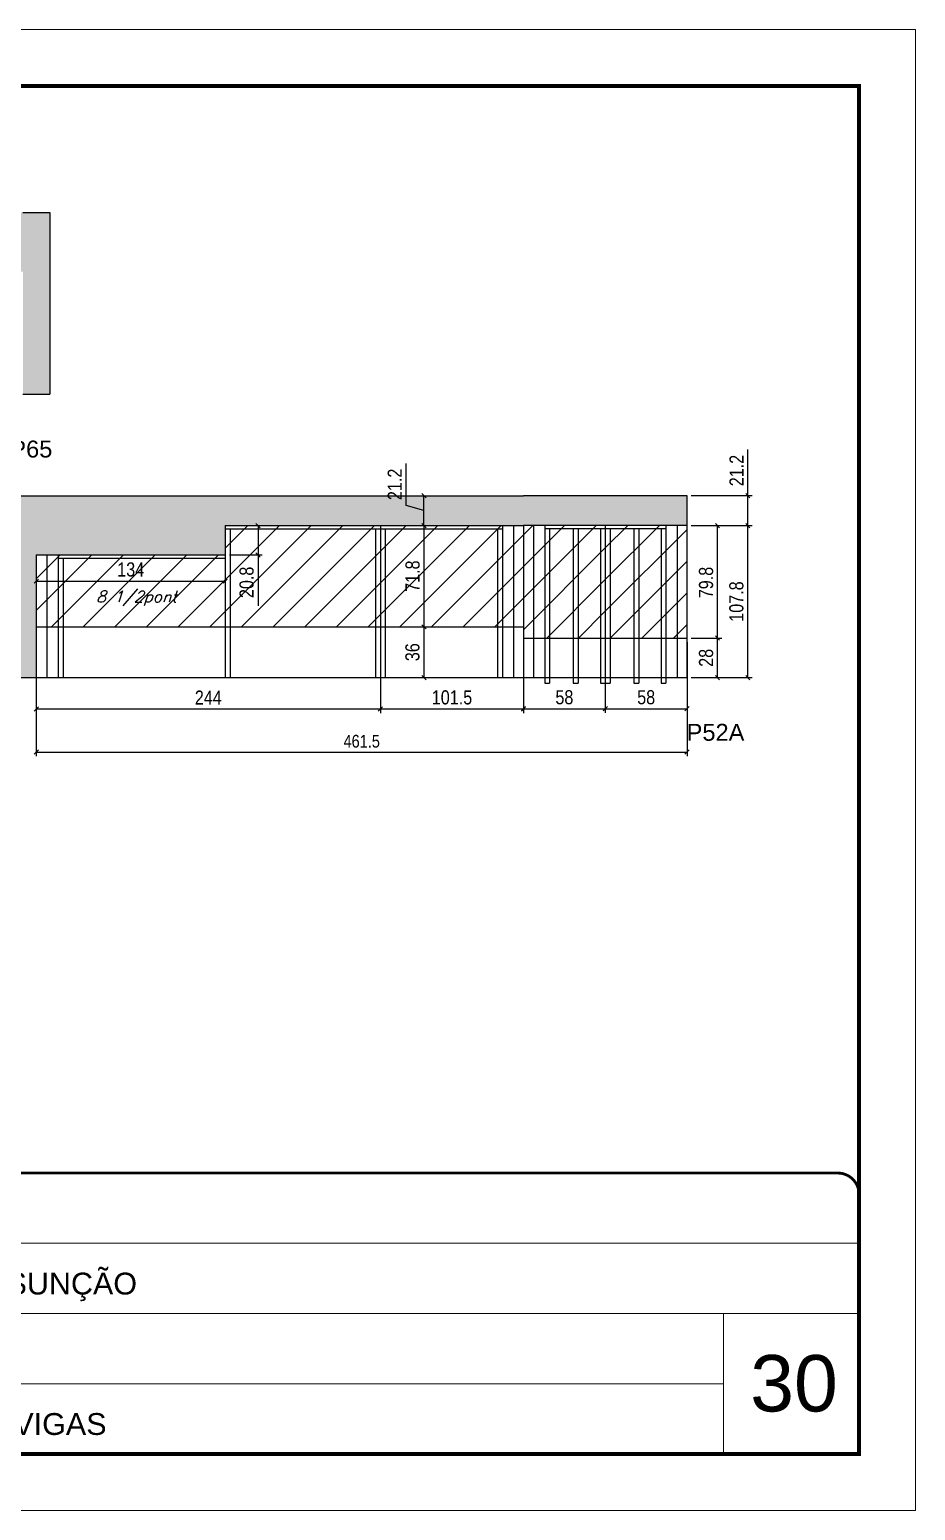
# Model space of a CAD drawing. Extents: x -20960 to -5926, y -2106 to 21915.
# Drawn here: x -9752 to -9123, y 12825 to 13875 of the extents above; entities that cross this region are included whole.
import ezdxf

# ---------------------------------------------------------------- set-up
doc = ezdxf.new("R2010")
doc.units = 0
doc.linetypes.add('CONTINUO', pattern=[0])
doc.linetypes.add('DASHED', pattern=[0.75, 0.5, -0.25])
for name, color, linetype in [('5', 5, 'Continuous'), ('COTA', 241, 'Continuous'), ('Painéis', 200, 'Continuous'), ('SARR_2.2x7', 40, 'Continuous'), ('SARR_3.5x7', 81, 'Continuous'), ('texto', 7, 'Continuous')]:
    doc.layers.add(name, color=color, linetype=linetype)
for name, color, linetype, lineweight in [('CARIMBO', 255, 'Continuous', 9), ('Folhas', 255, 'Continuous', 9), ('Hachura', 251, 'Continuous', 9), ('SARRAFO DE PRESSAO', 251, 'DASHED', 9)]:
    doc.layers.add(name, color=color, linetype=linetype, lineweight=lineweight)
doc.styles.add('ARIAL', font='arial.ttf')
doc.styles.add('COTA TECNICA', font='techl___.ttf', dxfattribs={"height": 10})
doc.styles.add('COTA TECNICA-50', font='techl___.ttf', dxfattribs={"height": 9})
doc.styles.add('Romans', font='romans.shx')
doc.styles.get("Standard").update_dxf_attribs({"font": 'arial.ttf'})
doc.dimstyles.new('COTA PAINEL-50', dxfattribs={"dimtxt": 9, "dimasz": 3, "dimexe": 3, "dimexo": 3, "dimgap": 3, "dimtad": 1, "dimdec": 1, "dimzin": 12, "dimdsep": 46, "dimtxsty": 'COTA TECNICA-50', "dimblk1": 'OBLIQUE', "dimblk2": 'OBLIQUE', "dimsah": 1, "dimcen": 0.9, "dimclrd": 4, "dimclre": 4, "dimclrt": 240, "dimadec": 1, "dimazin": 3, "dimtfac": 1, "dimtdec": 1, "dimtmove": 0, "dimatfit": 3, "dimfxl": 1, "dimtolj": 1, "dimtzin": 12, "dimarcsym": 0})
doc.dimstyles.new('PAINEL', dxfattribs={"dimtxt": 10, "dimasz": 3, "dimexe": 3, "dimexo": 3, "dimgap": 3, "dimtad": 1, "dimdec": 1, "dimzin": 12, "dimdsep": 46, "dimtxsty": 'COTA TECNICA', "dimblk1": 'OBLIQUE', "dimblk2": 'OBLIQUE', "dimsah": 1, "dimcen": 0.9, "dimclrd": 4, "dimclre": 4, "dimclrt": 240, "dimadec": 1, "dimazin": 3, "dimtfac": 1, "dimtdec": 1, "dimtmove": 0, "dimatfit": 3, "dimfxl": 1, "dimtolj": 1, "dimtzin": 12, "dimarcsym": 0})
pattern_1 = [(45, (-152506.7, -14887.856), (-11.2253202, 11.2253202), [])]

# ---------------------------------------------------------------- blocks, each defined once
blk = doc.blocks.new('9999999999')
at = {"color": 30, "linetype": 'CONTINUO'}
for p, q in [((98564.6, 34379.6), (99584, 34379.6)), ((98564.6, 34329.8), (99488, 34329.8)), ((99584, 34329.8), (99488, 34329.8)), ((99488, 34329.8), (99488, 34230.2)), ((98564.6, 34280), (99488, 34280))]:
    blk.add_line(p, q, dxfattribs=at)
at = {"color": 30, "linetype": 'CONTINUO', "const_width": 2}
blk.add_lwpolyline([(99584, 34230.2), (99584, 34414.4, 0.414214), (99569, 34429.4), (98229, 34429.4, 0.414214), (98214, 34414.4), (98214, 34245.2, 0.414214), (98229, 34230.2), (99584, 34230.2)], format="xyb", dxfattribs=at)
at = {"layer": 'Folhas'}
blk.add_lwpolyline([(98139, 34190.2), (99624, 34190.2), (99624, 35240.2), (98139, 35240.2)], close=True, dxfattribs=at)
at = {"layer": 'Folhas', "color": 30, "const_width": 3}
blk.add_lwpolyline([(98214, 34230.2), (99584, 34230.2), (99584, 35200.2), (98214, 35200.2)], close=True, dxfattribs=at)
at = {"color": 7, "linetype": 'Continuous', "ltscale": 5, "style": 'ARIAL'}
for s, p in [('HOSPITAL ASSUNÇÃO', (98837.7, 34343.3)), ('LATERAIS DE VIGAS', (98837.7, 34243.7))]:
    blk.add_text(s, height=15.483, dxfattribs=at).set_placement(p)
blk = doc.blocks.new('_Oblique')
at = {"color": 0, "linetype": 'ByBlock', "lineweight": -2}
blk.add_line((-0.5, -0.5), (0.5, 0.5), dxfattribs=at)
blk = doc.blocks.new('*D953')
at = {"layer": 'COTA', "color": 4, "linetype": 'ByBlock', "lineweight": -2, "transparency": 16777216}
for p, q in [((-9282.4, 13523.7), (-9260.8, 13523.7)), ((-9263.8, 13443.9), (-9263.8, 13523.7)), ((-9282.4, 13443.9), (-9260.8, 13443.9))]:
    blk.add_line(p, q, dxfattribs=at)
at = {"layer": 'Defpoints', "color": 0, "linetype": 'ByBlock', "transparency": 16777216}
for p in [(-9285.4, 13523.7), (-9263.8, 13523.7), (-9285.4, 13443.9)]:
    blk.add_point(p, dxfattribs=at)
at = {"layer": 'COTA', "color": 4, "linetype": 'ByBlock', "lineweight": -2, "transparency": 16777216, "xscale": 3, "yscale": 3, "zscale": 3}
for p, rotation in [((-9263.8, 13523.7), 90), ((-9263.8, 13443.9), 270)]:
    blk.add_blockref('_Oblique', p, dxfattribs=dict(at, rotation=rotation))
at = {"layer": 'COTA', "color": 240, "linetype": 'ByBlock', "transparency": 16777216, "insert": (-9271.9, 13483.3), "char_height": 10, "attachment_point": 5, "rotation": 90, "style": 'COTA TECNICA'}
blk.add_mtext('\\A1;79.8', dxfattribs=at)
blk = doc.blocks.new('*D954')
at = {"layer": 'COTA', "color": 4, "linetype": 'ByBlock', "lineweight": -2, "transparency": 16777216}
for p, q in [((-9401.4, 13440.9), (-9401.4, 13390.8)), ((-9343.4, 13440.9), (-9343.4, 13390.8)), ((-9401.4, 13393.8), (-9343.4, 13393.8))]:
    blk.add_line(p, q, dxfattribs=at)
at = {"layer": 'Defpoints', "color": 0, "linetype": 'ByBlock', "transparency": 16777216}
for p in [(-9401.4, 13443.9), (-9343.4, 13443.9), (-9343.4, 13393.8)]:
    blk.add_point(p, dxfattribs=at)
at = {"layer": 'COTA', "color": 4, "linetype": 'ByBlock', "lineweight": -2, "transparency": 16777216, "xscale": 3, "yscale": 3, "zscale": 3, "rotation": 180}
blk.add_blockref('_Oblique', (-9401.4, 13393.8), dxfattribs=at)
at = {"layer": 'COTA', "color": 4, "linetype": 'ByBlock', "lineweight": -2, "transparency": 16777216, "xscale": 3, "yscale": 3, "zscale": 3}
blk.add_blockref('_Oblique', (-9343.4, 13393.8), dxfattribs=at)
at = {"layer": 'COTA', "color": 240, "linetype": 'ByBlock', "transparency": 16777216, "insert": (-9372.4, 13401.9), "char_height": 10, "attachment_point": 5, "style": 'COTA TECNICA'}
blk.add_mtext('\\A1;58', dxfattribs=at)
blk = doc.blocks.new('*D955')
at = {"layer": 'COTA', "color": 4, "linetype": 'ByBlock', "lineweight": -2, "transparency": 16777216}
for p, q in [((-9343.4, 13440.9), (-9343.4, 13390.8)), ((-9285.4, 13440.9), (-9285.4, 13390.8)), ((-9343.4, 13393.8), (-9285.4, 13393.8))]:
    blk.add_line(p, q, dxfattribs=at)
at = {"layer": 'Defpoints', "color": 0, "linetype": 'ByBlock', "transparency": 16777216}
for p in [(-9343.4, 13443.9), (-9285.4, 13443.9), (-9285.4, 13393.8)]:
    blk.add_point(p, dxfattribs=at)
at = {"layer": 'COTA', "color": 4, "linetype": 'ByBlock', "lineweight": -2, "transparency": 16777216, "xscale": 3, "yscale": 3, "zscale": 3, "rotation": 180}
blk.add_blockref('_Oblique', (-9343.4, 13393.8), dxfattribs=at)
at = {"layer": 'COTA', "color": 4, "linetype": 'ByBlock', "lineweight": -2, "transparency": 16777216, "xscale": 3, "yscale": 3, "zscale": 3}
blk.add_blockref('_Oblique', (-9285.4, 13393.8), dxfattribs=at)
at = {"layer": 'COTA', "color": 240, "linetype": 'ByBlock', "transparency": 16777216, "insert": (-9314.4, 13401.9), "char_height": 10, "attachment_point": 5, "style": 'COTA TECNICA'}
blk.add_mtext('\\A1;58', dxfattribs=at)
blk = doc.blocks.new('*D1048')
at = {"layer": 'COTA', "color": 4, "lineweight": -2, "ltscale": 25, "transparency": 16777216}
for p, q in [((-9242.3, 13544.9), (-9242.3, 13577.6)), ((-9282.4, 13544.9), (-9239.3, 13544.9)), ((-9242.3, 13523.7), (-9242.3, 13544.9)), ((-9282.4, 13523.7), (-9239.3, 13523.7))]:
    blk.add_line(p, q, dxfattribs=at)
at = {"layer": 'Defpoints', "color": 0, "ltscale": 25, "transparency": 16777216}
for p in [(-9285.4, 13544.9), (-9242.3, 13544.9), (-9285.4, 13523.7)]:
    blk.add_point(p, dxfattribs=at)
at = {"layer": 'COTA', "color": 4, "lineweight": -2, "ltscale": 25, "transparency": 16777216, "xscale": 3, "yscale": 3, "zscale": 3}
for p, rotation in [((-9242.3, 13544.9), 90), ((-9242.3, 13523.7), 270)]:
    blk.add_blockref('_Oblique', p, dxfattribs=dict(at, rotation=rotation))
at = {"layer": 'COTA', "color": 240, "ltscale": 25, "transparency": 16777216, "insert": (-9250.3, 13562.7), "char_height": 10, "attachment_point": 5, "rotation": 90, "style": 'COTA TECNICA'}
blk.add_mtext('\\A1;21.2', dxfattribs=at)
blk = doc.blocks.new('*D1074')
at = {"layer": 'COTA', "color": 4, "lineweight": -2, "ltscale": 25, "transparency": 16777216}
for p, q in [((-9746.9, 13448.9), (-9746.9, 13390.7)), ((-9502.9, 13416.9), (-9502.9, 13390.7)), ((-9746.9, 13393.7), (-9502.9, 13393.7))]:
    blk.add_line(p, q, dxfattribs=at)
at = {"layer": 'Defpoints', "color": 0, "ltscale": 25, "transparency": 16777216}
for p in [(-9746.9, 13451.9), (-9502.9, 13419.9), (-9502.9, 13393.7)]:
    blk.add_point(p, dxfattribs=at)
at = {"layer": 'COTA', "color": 4, "lineweight": -2, "ltscale": 25, "transparency": 16777216, "xscale": 3, "yscale": 3, "zscale": 3, "rotation": 180}
blk.add_blockref('_Oblique', (-9746.9, 13393.7), dxfattribs=at)
at = {"layer": 'COTA', "color": 4, "lineweight": -2, "ltscale": 25, "transparency": 16777216, "xscale": 3, "yscale": 3, "zscale": 3}
blk.add_blockref('_Oblique', (-9502.9, 13393.7), dxfattribs=at)
at = {"layer": 'COTA', "color": 240, "ltscale": 25, "transparency": 16777216, "insert": (-9624.9, 13401.7), "char_height": 10, "attachment_point": 5, "style": 'COTA TECNICA'}
blk.add_mtext('\\A1;244', dxfattribs=at)
blk = doc.blocks.new('*D1075')
at = {"layer": 'COTA', "color": 4, "lineweight": -2, "ltscale": 25, "transparency": 16777216}
for p, q in [((-9746.9, 13499.9), (-9746.9, 13481.3)), ((-9612.9, 13499.9), (-9612.9, 13481.3)), ((-9746.9, 13484.3), (-9612.9, 13484.3))]:
    blk.add_line(p, q, dxfattribs=at)
at = {"layer": 'Defpoints', "color": 0, "ltscale": 25, "transparency": 16777216}
for p in [(-9746.9, 13502.9), (-9612.9, 13502.9), (-9612.9, 13484.3)]:
    blk.add_point(p, dxfattribs=at)
at = {"layer": 'COTA', "color": 4, "lineweight": -2, "ltscale": 25, "transparency": 16777216, "xscale": 3, "yscale": 3, "zscale": 3, "rotation": 180}
blk.add_blockref('_Oblique', (-9746.9, 13484.3), dxfattribs=at)
at = {"layer": 'COTA', "color": 4, "lineweight": -2, "ltscale": 25, "transparency": 16777216, "xscale": 3, "yscale": 3, "zscale": 3}
blk.add_blockref('_Oblique', (-9612.9, 13484.3), dxfattribs=at)
at = {"layer": 'COTA', "color": 240, "ltscale": 25, "transparency": 16777216, "insert": (-9679.9, 13492.5), "char_height": 10, "attachment_point": 5, "style": 'COTA TECNICA'}
blk.add_mtext('\\A1;134', dxfattribs=at)
blk = doc.blocks.new('*D1076')
at = {"layer": 'COTA', "color": 4, "lineweight": -2, "ltscale": 25, "transparency": 16777216}
for p, q in [((-9609.9, 13523.7), (-9586.6, 13523.7)), ((-9589.6, 13523.7), (-9589.6, 13502.9)), ((-9609.9, 13502.9), (-9586.6, 13502.9)), ((-9589.6, 13502.9), (-9589.6, 13466.8))]:
    blk.add_line(p, q, dxfattribs=at)
at = {"layer": 'Defpoints', "color": 0, "ltscale": 25, "transparency": 16777216}
for p in [(-9612.9, 13523.7), (-9612.9, 13502.9), (-9589.6, 13502.9)]:
    blk.add_point(p, dxfattribs=at)
at = {"layer": 'COTA', "color": 4, "lineweight": -2, "ltscale": 25, "transparency": 16777216, "xscale": 3, "yscale": 3, "zscale": 3}
for p, rotation in [((-9589.6, 13523.7), 90), ((-9589.6, 13502.9), 270)]:
    blk.add_blockref('_Oblique', p, dxfattribs=dict(at, rotation=rotation))
at = {"layer": 'COTA', "color": 240, "ltscale": 25, "transparency": 16777216, "insert": (-9597.7, 13483.4), "char_height": 10, "attachment_point": 5, "rotation": 90, "style": 'COTA TECNICA'}
blk.add_mtext('\\A1;20.8', dxfattribs=at)
blk = doc.blocks.new('*D978')
at = {"layer": 'COTA', "color": 4, "lineweight": -2, "ltscale": 25, "transparency": 16777216}
for p, q in [((-9401.4, 13448.9), (-9401.4, 13390.7)), ((-9502.9, 13416.9), (-9502.9, 13390.7)), ((-9502.9, 13393.7), (-9401.4, 13393.7))]:
    blk.add_line(p, q, dxfattribs=at)
at = {"layer": 'Defpoints', "color": 0, "ltscale": 25, "transparency": 16777216}
for p in [(-9401.4, 13451.9), (-9502.9, 13419.9), (-9401.4, 13393.7)]:
    blk.add_point(p, dxfattribs=at)
at = {"layer": 'COTA', "color": 4, "lineweight": -2, "ltscale": 25, "transparency": 16777216, "xscale": 3, "yscale": 3, "zscale": 3, "rotation": 180}
blk.add_blockref('_Oblique', (-9502.9, 13393.7), dxfattribs=at)
at = {"layer": 'COTA', "color": 4, "lineweight": -2, "ltscale": 25, "transparency": 16777216, "xscale": 3, "yscale": 3, "zscale": 3}
blk.add_blockref('_Oblique', (-9401.4, 13393.7), dxfattribs=at)
at = {"layer": 'COTA', "color": 240, "ltscale": 25, "transparency": 16777216, "insert": (-9452.1, 13401.8), "char_height": 10, "attachment_point": 5, "style": 'COTA TECNICA'}
blk.add_mtext('\\A1;101.5', dxfattribs=at)
blk = doc.blocks.new('*D1083')
at = {"layer": 'COTA', "color": 4, "lineweight": -2, "ltscale": 25, "transparency": 16777216}
for p, q in [((-9282.4, 13443.9), (-9260.8, 13443.9)), ((-9263.8, 13415.9), (-9263.8, 13443.9)), ((-9282.4, 13415.9), (-9260.8, 13415.9))]:
    blk.add_line(p, q, dxfattribs=at)
at = {"layer": 'Defpoints', "color": 0, "ltscale": 25, "transparency": 16777216}
for p in [(-9285.4, 13443.9), (-9263.8, 13443.9), (-9285.4, 13415.9)]:
    blk.add_point(p, dxfattribs=at)
at = {"layer": 'COTA', "color": 4, "lineweight": -2, "ltscale": 25, "transparency": 16777216, "xscale": 3, "yscale": 3, "zscale": 3}
for p, rotation in [((-9263.8, 13443.9), 90), ((-9263.8, 13415.9), 270)]:
    blk.add_blockref('_Oblique', p, dxfattribs=dict(at, rotation=rotation))
at = {"layer": 'COTA', "color": 240, "ltscale": 25, "transparency": 16777216, "insert": (-9271.9, 13429.9), "char_height": 10, "attachment_point": 5, "rotation": 90, "style": 'COTA TECNICA'}
blk.add_mtext('\\A1;28', dxfattribs=at)
blk = doc.blocks.new('*D1084')
at = {"layer": 'COTA', "color": 4, "lineweight": -2, "ltscale": 25, "transparency": 16777216}
for p, q in [((-9282.4, 13523.7), (-9239.3, 13523.7)), ((-9242.3, 13415.9), (-9242.3, 13523.7)), ((-9282.4, 13415.9), (-9239.3, 13415.9))]:
    blk.add_line(p, q, dxfattribs=at)
at = {"layer": 'Defpoints', "color": 0, "ltscale": 25, "transparency": 16777216}
for p in [(-9285.4, 13523.7), (-9242.3, 13523.7), (-9285.4, 13415.9)]:
    blk.add_point(p, dxfattribs=at)
at = {"layer": 'COTA', "color": 4, "lineweight": -2, "ltscale": 25, "transparency": 16777216, "xscale": 3, "yscale": 3, "zscale": 3}
for p, rotation in [((-9242.3, 13523.7), 90), ((-9242.3, 13415.9), 270)]:
    blk.add_blockref('_Oblique', p, dxfattribs=dict(at, rotation=rotation))
at = {"layer": 'COTA', "color": 240, "ltscale": 25, "transparency": 16777216, "insert": (-9250.4, 13469.8), "char_height": 10, "attachment_point": 5, "rotation": 90, "style": 'COTA TECNICA'}
blk.add_mtext('\\A1;107.8', dxfattribs=at)
blk = doc.blocks.new('*D1085')
at = {"layer": 'COTA', "color": 4, "lineweight": -2, "ltscale": 25, "transparency": 16777216}
for p, q in [((-9499.9, 13451.9), (-9468.9, 13451.9)), ((-9471.9, 13415.9), (-9471.9, 13451.9)), ((-9499.9, 13415.9), (-9468.9, 13415.9))]:
    blk.add_line(p, q, dxfattribs=at)
at = {"layer": 'Defpoints', "color": 0, "ltscale": 25, "transparency": 16777216}
for p in [(-9502.9, 13451.9), (-9471.9, 13451.9), (-9502.9, 13415.9)]:
    blk.add_point(p, dxfattribs=at)
at = {"layer": 'COTA', "color": 4, "lineweight": -2, "ltscale": 25, "transparency": 16777216, "xscale": 3, "yscale": 3, "zscale": 3}
for p, rotation in [((-9471.9, 13451.9), 90), ((-9471.9, 13415.9), 270)]:
    blk.add_blockref('_Oblique', p, dxfattribs=dict(at, rotation=rotation))
at = {"layer": 'COTA', "color": 240, "ltscale": 25, "transparency": 16777216, "insert": (-9480.1, 13433.9), "char_height": 10, "attachment_point": 5, "rotation": 90, "style": 'COTA TECNICA'}
blk.add_mtext('\\A1;36', dxfattribs=at)
blk = doc.blocks.new('*D1086')
at = {"layer": 'COTA', "color": 4, "lineweight": -2, "ltscale": 25, "transparency": 16777216}
for p, q in [((-9471.9, 13451.9), (-9471.9, 13523.7)), ((-9468.9, 13523.7), (-9468.9, 13523.7)), ((-9499.9, 13451.9), (-9468.9, 13451.9))]:
    blk.add_line(p, q, dxfattribs=at)
at = {"layer": 'Defpoints', "color": 0, "ltscale": 25, "transparency": 16777216}
for p in [(-9471.9, 13523.7), (-9471.9, 13523.7), (-9502.9, 13451.9)]:
    blk.add_point(p, dxfattribs=at)
at = {"layer": 'COTA', "color": 4, "lineweight": -2, "ltscale": 25, "transparency": 16777216, "xscale": 3, "yscale": 3, "zscale": 3}
for p, rotation in [((-9471.9, 13523.7), 90), ((-9471.9, 13451.9), 270)]:
    blk.add_blockref('_Oblique', p, dxfattribs=dict(at, rotation=rotation))
at = {"layer": 'COTA', "color": 240, "ltscale": 25, "transparency": 16777216, "insert": (-9480, 13487.8), "char_height": 10, "attachment_point": 5, "rotation": 90, "style": 'COTA TECNICA'}
blk.add_mtext('\\A1;71.8', dxfattribs=at)
blk = doc.blocks.new('*D1067')
at = {"layer": 'COTA', "color": 4, "lineweight": -2, "transparency": 16777216}
for p, q in [((-9746.9, 13412.9), (-9746.9, 13360.1)), ((-9285.4, 13412.9), (-9285.4, 13360.1)), ((-9746.9, 13363.1), (-9285.4, 13363.1))]:
    blk.add_line(p, q, dxfattribs=at)
at = {"layer": 'Defpoints', "color": 0, "transparency": 16777216}
for p in [(-9746.9, 13415.9), (-9285.4, 13415.9), (-9285.4, 13363.1)]:
    blk.add_point(p, dxfattribs=at)
at = {"layer": 'COTA', "color": 4, "lineweight": -2, "transparency": 16777216, "xscale": 3, "yscale": 3, "zscale": 3, "rotation": 180}
blk.add_blockref('_Oblique', (-9746.9, 13363.1), dxfattribs=at)
at = {"layer": 'COTA', "color": 4, "lineweight": -2, "transparency": 16777216, "xscale": 3, "yscale": 3, "zscale": 3}
blk.add_blockref('_Oblique', (-9285.4, 13363.1), dxfattribs=at)
at = {"layer": 'COTA', "color": 240, "transparency": 16777216, "insert": (-9516.1, 13370.7), "char_height": 9, "attachment_point": 5, "style": 'COTA TECNICA-50'}
blk.add_mtext('\\A1;461.5', dxfattribs=at)
blk = doc.blocks.new('*D2118')
at = {"layer": 'COTA', "color": 4, "lineweight": -2, "ltscale": 25, "transparency": 16777216}
for p, q in [((-9484.6, 13538), (-9484.6, 13567.8)), ((-9472, 13534.3), (-9484.6, 13538)), ((-9474.9, 13544.9), (-9475, 13544.9)), ((-9472, 13523.7), (-9472, 13544.9)), ((-9474.9, 13523.7), (-9475, 13523.7))]:
    blk.add_line(p, q, dxfattribs=at)
at = {"layer": 'Defpoints', "color": 0, "ltscale": 25, "transparency": 16777216}
for p in [(-9472, 13544.9), (-9471.9, 13544.9), (-9471.9, 13523.7)]:
    blk.add_point(p, dxfattribs=at)
at = {"layer": 'COTA', "color": 4, "lineweight": -2, "ltscale": 25, "transparency": 16777216, "xscale": 3, "yscale": 3, "zscale": 3}
for p, rotation in [((-9472, 13544.9), 90), ((-9472, 13523.7), 270)]:
    blk.add_blockref('_Oblique', p, dxfattribs=dict(at, rotation=rotation))
at = {"layer": 'COTA', "color": 240, "ltscale": 25, "transparency": 16777216, "insert": (-9492.7, 13552.9), "char_height": 10, "attachment_point": 5, "rotation": 90, "style": 'COTA TECNICA'}
blk.add_mtext('\\A1;21.2', dxfattribs=at)

msp = doc.modelspace()

# ---------------------------------------------------------------- hatches: boundary and pattern name
at = {"layer": 'COTA', "linetype": 'ByBlock'}
h = msp.add_hatch(dxfattribs=at)
h.set_pattern_fill('AR-CONC', color=256, scale=0.03)
h.set_pattern_definition([(50, (-150908.1997, -10293.556), (5.46554007, -0.47817257), [0.5715, -6.2865]), (355, (-150908.1997, -10293.556), (-1.05730264, 5.73170536), [0.4572, -5.02921753]), (100.4514447, (-150907.744, -10293.596), (4.40823741, 5.25353256), [0.48570026, -5.34270734]), (46.1842, (-150908.2, -10292.032), (8.13237123, -1.26126984), [0.85725, -9.42975]), (96.6355576, (-150907.522, -10292.137), (7.122124, 7.42278374), [0.7285507, -8.01406824]), (351.184151, (-150908.2, -10292.032), (7.122124, 7.42278374), [0.685799, -7.54379196]), (21, (-150907.4377, -10292.413), (4.54843174, -3.06795595), [0.5715, -6.2865]), (326, (-150907.4377, -10292.413), (1.85406085, 5.52563898), [0.4572, -5.0292]), (71.451445, (-150907.0586, -10292.6687), (6.40249258, 2.45768307), [0.48570026, -5.34269813]), (37.5, (-150908.1997, -10293.556), (0.092658098, 2.536651166), [0, -4.96824, 0, -5.1054, 0, -5.04825]), (7.5, (-150908.1997, -10293.556), (2.004589875, 3.005417245), [0, -2.91084, 0, -4.85394, 0, -1.92405]), (327.5, (-150909.899, -10293.556), (4.067717855, -0.17186232), [0, -1.905, 0, -5.9436, 0, -7.8867]), (317.5, (-150910.661, -10293.556), (4.44387544, 0.76279473), [0, -2.4765, 0, -3.94716, 0, -5.6007])])
h.paths.add_polyline_path([(-9737.34, 13745.8), (-10476.34, 13745.8), (-10476.34, 13724.6), (-9890.34, 13724.6), (-9890.34, 13703.8), (-9756.34, 13703.8), (-9756.34, 13616.8), (-9737.34, 13616.8)])
h = msp.add_hatch(dxfattribs=at)
h.set_pattern_fill('AR-CONC', color=256, scale=0.03)
h.set_pattern_definition([(50, (-152506.6997, -14887.8564), (5.46554007, -0.47817257), [0.5715, -6.2865]), (355, (-152506.6997, -14887.8564), (-1.05730264, 5.73170536), [0.4572, -5.02921753]), (100.4514447, (-152506.244, -14887.8963), (4.40823741, 5.25353256), [0.48570026, -5.34270734]), (46.1842, (-152506.7, -14886.3324), (8.13237123, -1.26126984), [0.85725, -9.42975]), (96.6355576, (-152506.022, -14886.4375), (7.122124, 7.42278374), [0.7285507, -8.01406824]), (351.184151, (-152506.7, -14886.3324), (7.122124, 7.42278374), [0.685799, -7.54379196]), (21, (-152505.9377, -14886.7134), (4.54843174, -3.06795595), [0.5715, -6.2865]), (326, (-152505.9377, -14886.7134), (1.85406085, 5.52563898), [0.4572, -5.0292]), (71.451445, (-152505.5586, -14886.969), (6.40249258, 2.45768307), [0.48570026, -5.34269813]), (37.5, (-152506.6997, -14887.8564), (0.092658098, 2.536651166), [0, -4.96824, 0, -5.1054, 0, -5.04825]), (7.5, (-152506.6997, -14887.8564), (2.004589875, 3.005417245), [0, -2.91084, 0, -4.85394, 0, -1.92405]), (327.5, (-152508.399, -14887.8564), (4.067717855, -0.17186232), [0, -1.905, 0, -5.9436, 0, -7.8867]), (317.5, (-152509.161, -14887.8564), (4.44387544, 0.76279473), [0, -2.4765, 0, -3.94716, 0, -5.6007])])
h.paths.add_polyline_path([(-9746.87, 13502.88), (-9612.87, 13502.88), (-9612.87, 13523.68), (-9401.37, 13523.68), (-9285.37, 13523.68), (-9285.37, 13544.88), (-9401.37, 13544.88), (-10357.44, 13544.88), (-10491.44, 13544.88), (-10491.44, 13502.88), (-10357.44, 13502.88), (-10357.44, 13523.68), (-10003.44, 13523.68), (-10003.44, 13523.68), (-9915.44, 13523.68), (-9915.44, 13502.88), (-9781.44, 13502.88), (-9781.44, 13415.88), (-9746.87, 13415.88)])
at = {"layer": 'Hachura', "ltscale": 25}
h = msp.add_hatch(dxfattribs=at)
h.set_pattern_fill('ANSI31', color=256, scale=5)
h.set_pattern_definition(pattern_1)
h.paths.add_polyline_path([(-9502.87, 13523.68), (-9612.87, 13523.68), (-9612.87, 13502.88), (-9746.87, 13502.88), (-9746.87, 13451.88), (-9502.87, 13451.88)])
h = msp.add_hatch(dxfattribs=at)
h.set_pattern_fill('ANSI31', color=256, scale=5)
h.set_pattern_definition(pattern_1)
h.paths.add_polyline_path([(-9401.37, 13451.88), (-9401.37, 13523.68), (-9502.87, 13523.68), (-9502.87, 13451.88)])
h = msp.add_hatch(dxfattribs=at)
h.set_pattern_fill('ANSI31', color=256, scale=5)
h.set_pattern_definition(pattern_1)
h.paths.add_polyline_path([(-9343.37, 13523.68), (-9401.37, 13523.68), (-9401.37, 13443.88), (-9343.37, 13443.88)])
h = msp.add_hatch(dxfattribs=at)
h.set_pattern_fill('ANSI31', color=256, scale=5)
h.set_pattern_definition(pattern_1)
h.paths.add_polyline_path([(-9285.37, 13443.88), (-9285.37, 13523.68), (-9343.37, 13523.68), (-9343.37, 13443.88)])

# ---------------------------------------------------------------- linework, layer by layer
at = {"layer": 'COTA', "linetype": 'ByBlock'}
for p, q in [((-9756.34, 13745.8), (-9737.34, 13745.8)), ((-9737.34, 13745.8), (-9737.34, 13616.8)), ((-9756.34, 13616.8), (-9737.34, 13616.8)), ((-10357.44, 13544.88), (-9401.37, 13544.88)), ((-9285.37, 13544.88), (-9401.37, 13544.88)), ((-9285.37, 13523.68), (-9285.37, 13544.88)), ((-9781.44, 13415.88), (-9746.87, 13415.88))]:
    msp.add_line(p, q, dxfattribs=at)
at = {"layer": 'Painéis', "ltscale": 25}
for p, q in [((-9612.87, 13523.68), (-9612.87, 13502.88)), ((-9612.87, 13523.68), (-9401.37, 13523.68)), ((-9502.87, 13523.68), (-9502.87, 13415.88)), ((-9401.37, 13523.68), (-9401.37, 13415.88)), ((-9746.87, 13502.88), (-9746.87, 13415.88))]:
    msp.add_line(p, q, dxfattribs=at)
at = {"layer": 'Painéis', "linetype": 'ByBlock'}
for p, q in [((-9401.37, 13523.68), (-9401.37, 13415.88)), ((-9285.37, 13523.68), (-9401.37, 13523.68)), ((-9343.37, 13523.68), (-9343.37, 13415.88)), ((-9285.37, 13415.88), (-9285.37, 13523.68)), ((-9401.37, 13443.88), (-9285.37, 13443.88)), ((-9401.37, 13415.88), (-9285.37, 13415.88))]:
    msp.add_line(p, q, dxfattribs=at)
at = {"layer": 'Painéis'}
for p, q in [((-9746.87, 13502.88), (-9612.87, 13502.88)), ((-9746.87, 13451.88), (-9401.37, 13451.88)), ((-9746.87, 13415.88), (-9401.37, 13415.88))]:
    msp.add_line(p, q, dxfattribs=at)
at = {"layer": 'SARR_2.2x7', "linetype": 'Continuous'}
for p, q in [((-9612.87, 13521.48), (-9502.87, 13521.48)), ((-9502.87, 13521.48), (-9416.37, 13521.48)), ((-9408.37, 13523.68), (-9408.37, 13451.88)), ((-9394.37, 13523.68), (-9394.37, 13443.88)), ((-9343.37, 13521.48), (-9386.37, 13521.48)), ((-9300.37, 13521.48), (-9343.37, 13521.48)), ((-9292.37, 13523.68), (-9292.37, 13443.88)), ((-9739.37, 13502.88), (-9739.37, 13451.88)), ((-9731.37, 13500.68), (-9612.87, 13500.68)), ((-9739.37, 13451.88), (-9739.37, 13415.88)), ((-9408.37, 13451.88), (-9408.37, 13415.88)), ((-9394.37, 13443.88), (-9394.37, 13415.88)), ((-9292.37, 13443.88), (-9292.37, 13415.88))]:
    msp.add_line(p, q, dxfattribs=at)
at = {"layer": 'SARR_3.5x7'}
for p, q in [((-9612.87, 13521.48), (-9612.87, 13415.88)), ((-9609.37, 13521.48), (-9609.37, 13415.88)), ((-9506.37, 13521.48), (-9506.37, 13415.88)), ((-9502.87, 13521.48), (-9502.87, 13415.88)), ((-9499.37, 13521.48), (-9499.37, 13415.88)), ((-9419.87, 13521.48), (-9419.87, 13415.88)), ((-9416.37, 13523.68), (-9416.37, 13415.88)), ((-9386.37, 13523.68), (-9386.37, 13411.88)), ((-9382.87, 13521.48), (-9382.87, 13411.88)), ((-9366.14, 13521.48), (-9366.14, 13411.88)), ((-9362.64, 13521.48), (-9362.64, 13411.88)), ((-9346.87, 13521.48), (-9346.87, 13411.88)), ((-9339.87, 13521.48), (-9339.87, 13411.88)), ((-9323.14, 13521.48), (-9323.14, 13411.88)), ((-9319.64, 13521.48), (-9319.64, 13411.88)), ((-9303.87, 13521.48), (-9303.87, 13411.88)), ((-9300.37, 13523.68), (-9300.37, 13411.88)), ((-9731.37, 13502.88), (-9731.37, 13415.88)), ((-9727.87, 13500.68), (-9727.87, 13415.88)), ((-9731.37, 13415.88), (-9727.87, 13415.88)), ((-9612.87, 13415.88), (-9609.37, 13415.88)), ((-9506.37, 13415.88), (-9502.87, 13415.88)), ((-9502.87, 13415.88), (-9499.37, 13415.88)), ((-9419.87, 13415.88), (-9416.37, 13415.88)), ((-9386.37, 13411.88), (-9382.87, 13411.88)), ((-9366.14, 13411.88), (-9362.64, 13411.88)), ((-9346.87, 13411.88), (-9339.87, 13411.88)), ((-9323.14, 13411.88), (-9319.64, 13411.88)), ((-9303.87, 13411.88), (-9300.37, 13411.88))]:
    msp.add_line(p, q, dxfattribs=at)

# ---------------------------------------------------------------- block references
at = {"layer": 'SARRAFO DE PRESSAO', "color": 6, "linetype": 'ByBlock'}
msp.add_blockref('9999999999', (-108747.48, -21364.84), dxfattribs=at)

# ---------------------------------------------------------------- texts
at = {"layer": '5', "linetype": 'Continuous'}
for s, p in [('P65', (-9765.3, 13571.95)), ('P52A', (-9285.73, 13371.08))]:
    msp.add_text(s, height=12, rotation=0.00004, dxfattribs=at).set_placement(p)
at = {"layer": 'CARIMBO', "style": 'ARIAL'}
msp.add_text('30', height=40, dxfattribs=at).set_placement((-9240.64, 12895.51))
at = {"layer": 'texto', "color": 2, "insert": (-9675.86, 13472.01), "char_height": 8, "attachment_point": 5, "style": 'Romans'}
msp.add_mtext('{\\Q19;\\C256;8 1/2pont}', dxfattribs=at)

# ---------------------------------------------------------------- dimensions: what is measured, and where the dimension line sits
at = {"layer": 'COTA', "ltscale": 25}
for base, p1, p2, picture, middle in [((-9242.29, 13544.88), (-9285.37, 13523.68), (-9285.37, 13544.88), '*D1048', (-9250.34, 13562.74)), ((-9589.56, 13502.88), (-9612.87, 13523.68), (-9612.87, 13502.88), '*D1076', (-9597.69, 13483.36)), ((-9242.29, 13523.68), (-9285.37, 13415.88), (-9285.37, 13523.68), '*D1084', (-9250.41, 13469.78)), ((-9471.91, 13451.88), (-9502.87, 13415.88), (-9502.87, 13451.88), '*D1085', (-9480.13, 13433.88))]:
    dim = msp.add_linear_dim(base=base, p1=p1, p2=p2, angle=90, dimstyle='PAINEL', dxfattribs=at)
    dim.commit()
    dim.dimension.update_dxf_attribs({"geometry": picture, "text_midpoint": middle})
for base, p1, p2, picture, middle in [((-9472.05, 13544.88), (-9471.91, 13523.68), (-9471.91, 13544.88), '*D2118', (-9492.66, 13541.05)), ((-9471.91, 13523.68), (-9502.87, 13451.88), (-9471.91, 13523.68), '*D1086', (-9480, 13487.78))]:
    dim = msp.add_linear_dim(base=base, p1=p1, p2=p2, angle=90, dimstyle='PAINEL', override={"dimtmove": 1}, dxfattribs=at)
    dim.commit()
    dim.dimension.update_dxf_attribs({"geometry": picture, "text_midpoint": middle})
at = {"layer": 'COTA', "linetype": 'ByBlock'}
dim = msp.add_linear_dim(base=(-9263.77, 13523.68), p1=(-9285.37, 13443.88), p2=(-9285.37, 13523.68), angle=90, dimstyle='PAINEL', dxfattribs=at)
dim.commit()
dim.dimension.update_dxf_attribs({"geometry": '*D953', "text_midpoint": (-9263.77, 13483.28), "dimtype": 160})
at = {"layer": 'COTA', "ltscale": 25}
for base, p1, p2, picture, middle in [((-9612.87, 13484.26), (-9746.87, 13502.88), (-9612.87, 13502.88), '*D1075', (-9679.87, 13492.48)), ((-9401.37, 13393.65), (-9502.87, 13419.88), (-9401.37, 13451.88), '*D978', (-9452.12, 13401.76))]:
    dim = msp.add_linear_dim(base=base, p1=p1, p2=p2, dimstyle='PAINEL', dxfattribs=at)
    dim.commit()
    dim.dimension.update_dxf_attribs({"geometry": picture, "text_midpoint": middle})
dim = msp.add_linear_dim(base=(-9502.87, 13393.65), p1=(-9746.87, 13451.88), p2=(-9502.87, 13419.88), dimstyle='PAINEL', override={"dimtmove": 1}, dxfattribs=at)
dim.commit()
dim.dimension.update_dxf_attribs({"geometry": '*D1074', "text_midpoint": (-9624.87, 13401.72)})
at = {"layer": 'COTA', "linetype": 'ByBlock'}
for base, p1, p2, picture, middle in [((-9343.37, 13393.76), (-9401.37, 13443.88), (-9343.37, 13443.88), '*D954', (-9372.37, 13401.9)), ((-9285.37, 13393.76), (-9343.37, 13443.88), (-9285.37, 13443.88), '*D955', (-9314.37, 13401.9))]:
    dim = msp.add_linear_dim(base=base, p1=p1, p2=p2, dimstyle='PAINEL', dxfattribs=at)
    dim.commit()
    dim.dimension.update_dxf_attribs({"geometry": picture, "text_midpoint": middle})
at = {"layer": 'COTA', "ltscale": 25}
dim = msp.add_linear_dim(base=(-9263.77, 13443.88), p1=(-9285.37, 13415.88), p2=(-9285.37, 13443.88), angle=90, dimstyle='PAINEL', dxfattribs=at)
dim.commit()
dim.dimension.update_dxf_attribs({"geometry": '*D1083', "text_midpoint": (-9263.77, 13429.88), "dimtype": 160})
at = {"layer": 'COTA'}
dim = msp.add_linear_dim(base=(-9285.37, 13363.05), p1=(-9746.87, 13415.88), p2=(-9285.37, 13415.88), dimstyle='COTA PAINEL-50', dxfattribs=at)
dim.commit()
dim.dimension.update_dxf_attribs({"geometry": '*D1067', "text_midpoint": (-9516.12, 13370.65)})

doc.saveas('drawing.dxf')
